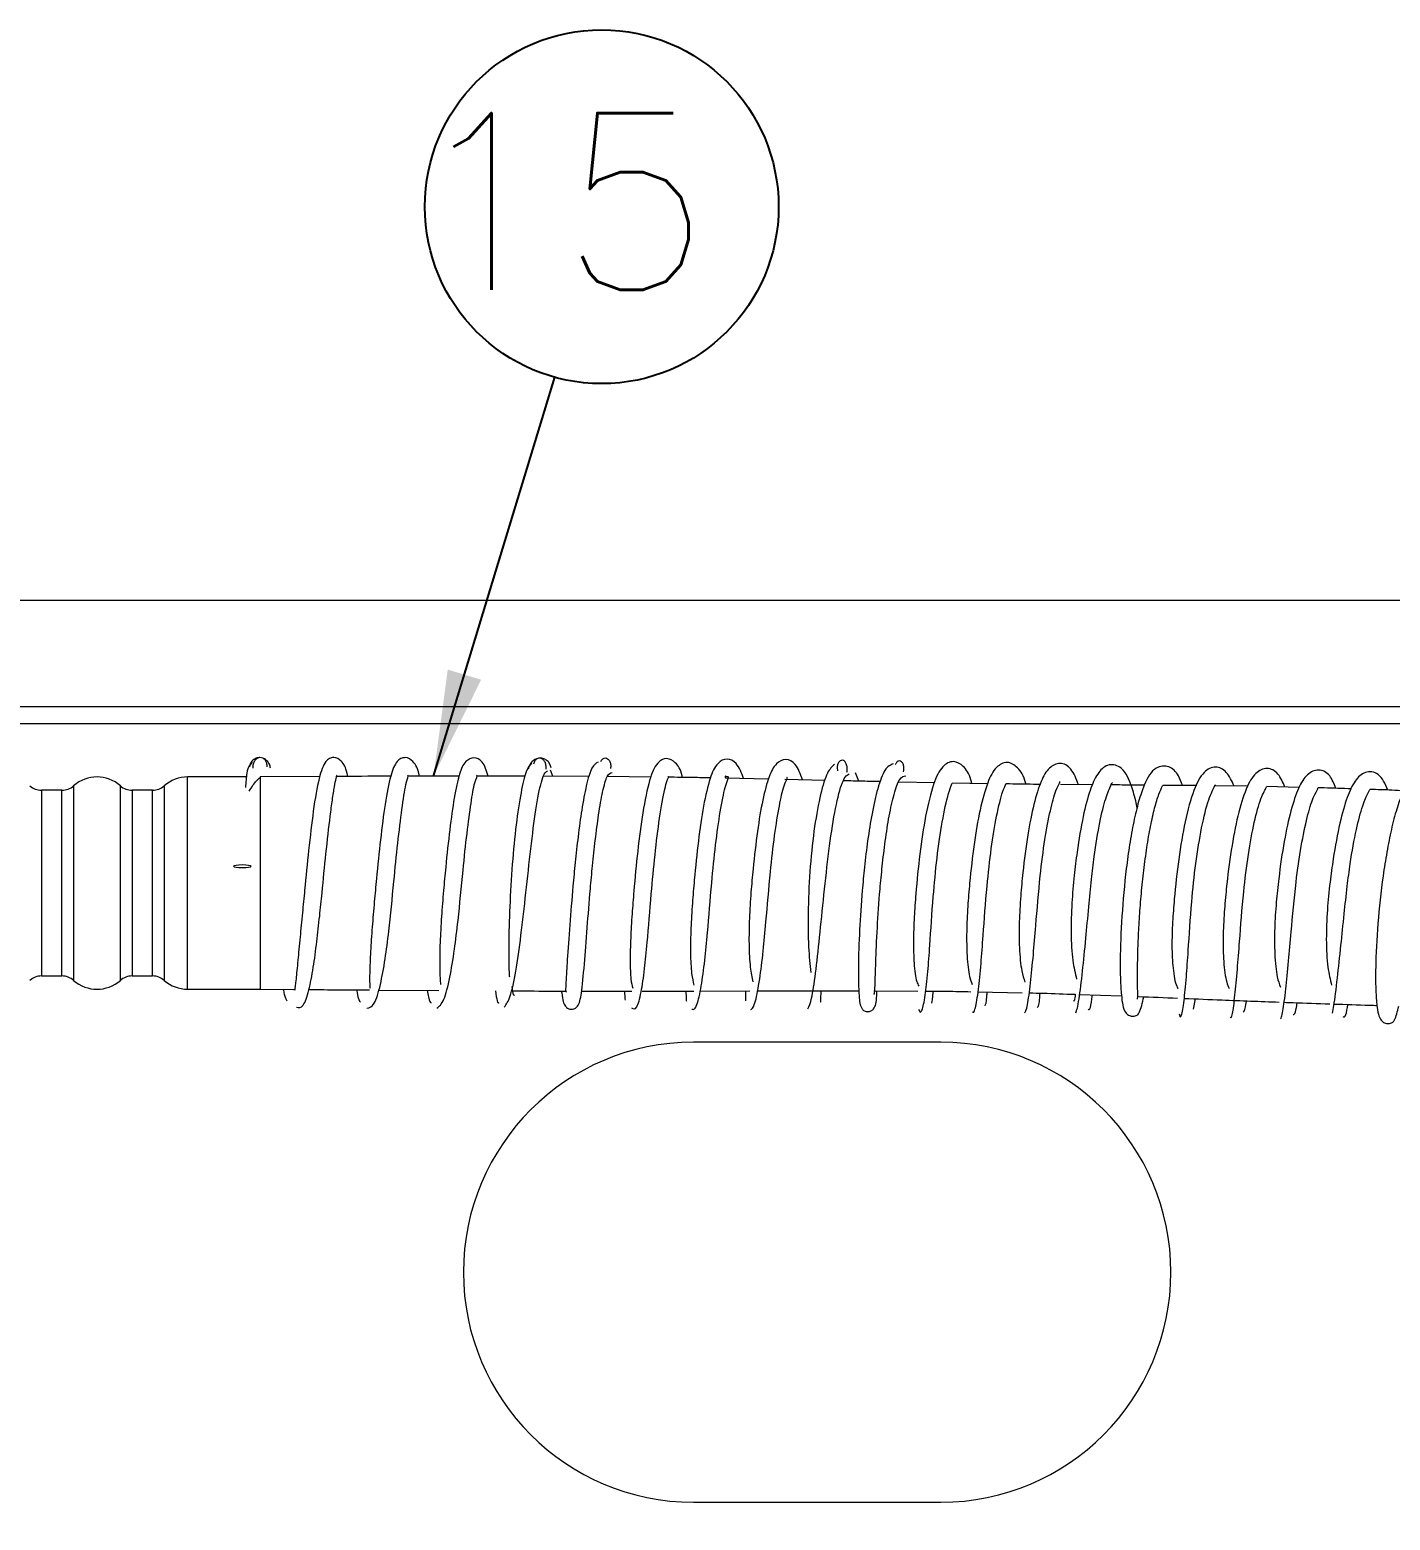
# Model space of a CAD drawing. Extents: x 14808 to 20058, y -13198 to -11680.
# Drawn here: x 18567.9 to 18606.36, y -13008.96 to -12966.83 of the extents above; entities that cross this region are included whole.
import ezdxf

# ---------------------------------------------------------------- set-up
doc = ezdxf.new("R2010")
doc.units = 0
doc.header["$LTSCALE"] = 7
doc.header["$MEASUREMENT"] = 0
doc.layers.get('0').update_dxf_attribs({"color": 2, "linetype": 'CONTINUOUS'})
doc.layers.add('DWG', color=7, linetype='CONTINUOUS')
doc.styles.add('GHS', font='romans', dxfattribs={"bigfont": 'ghs'})
doc.dimstyles.new('STANDARD$7', dxfattribs={"dimtxt": 3.5, "dimasz": 3, "dimexe": 1, "dimexo": 0.0625, "dimgap": 1, "dimtad": 1, "dimdec": 4, "dimzin": 0, "dimdsep": 46, "dimtxsty": 'GHS', "dimcen": 1, "dimclrt": 2, "dimadec": 0, "dimazin": 0, "dimtfac": 1, "dimtdec": 4, "dimtofl": 0, "dimtmove": 0, "dimatfit": 3, "dimfxl": 1, "dimtolj": 1, "dimtzin": 0, "dimarcsym": 0})

msp = doc.modelspace()

# ---------------------------------------------------------------- hatches: boundary and pattern name
at = {"linetype": 'Continuous', "lineweight": 0}
h = msp.add_hatch(dxfattribs=at)
h.set_pattern_fill('ANSI31', color=2, scale=20, style=0)
edge = h.paths.add_edge_path(flags=0)
edge.add_line((18480.383, -13038.055), (18479.661, -12982.95))
edge.add_line((18479.661, -12982.95), (18477.661, -12982.95))
edge.add_line((18477.661, -12982.95), (18478.383, -13038.081))
edge.add_arc((18488.382, -13037.95), 10, 180.75, 270)
edge.add_line((18488.382, -13047.95), (18621.699, -13047.95))
edge.add_line((18621.699, -13047.95), (18621.699, -13045.95))
edge.add_line((18621.699, -13045.95), (18488.382, -13045.95))
edge.add_arc((18488.382, -13037.95), 8, 180.75, 270, ccw=False)

# ---------------------------------------------------------------- linework, layer by layer
at = {"color": 7, "linetype": 'Continuous', "lineweight": 15}
for p, q in [((18545.661, -12982.95), (18634.661, -12982.95)), ((18632.661, -12986.45), (18564.161, -12986.45)), ((18576.103, -12987.941), (18574.411, -12987.95)), ((18580.043, -12987.927), (18578.588, -12987.929)), ((18583.72, -12987.935), (18582.426, -12987.93)), ((18582.691, -12987.931), (18582.623, -12987.759)), ((18585.472, -12987.953), (18584.227, -12987.939)), ((18591.342, -12988.07), (18591.241, -12987.832)), ((18568.811, -12988.325), (18568.234, -12988.325)), ((18571.372, -12988.325), (18570.795, -12988.325)), ((18574.029, -12987.95), (18572.364, -12987.95)), ((18588.787, -12988.01), (18587.572, -12987.986)), ((18590.387, -12988.047), (18589.248, -12988.019)), ((18593.479, -12988.116), (18592.468, -12988.094)), ((18594.977, -12988.14), (18593.982, -12988.125)), ((18597.952, -12988.172), (18597.038, -12988.164)), ((18600.892, -12988.194), (18599.938, -12988.187)), ((18602.342, -12988.214), (18601.415, -12988.201)), ((18603.791, -12988.244), (18602.86, -12988.222)), ((18568.234, -12993.575), (18568.811, -12993.575)), ((18570.795, -12993.575), (18571.372, -12993.575)), ((18572.364, -12993.95), (18574.411, -12993.95)), ((18574.411, -12993.95), (18575.387, -12993.957)), ((18577.762, -12993.973), (18579.468, -12993.984)), ((18586.851, -12994.005), (18588.259, -12994)), ((18591.767, -12993.999), (18593.012, -12994.003)), ((18594.708, -12994.024), (18595.954, -12994.05)), ((18597.581, -12994.098), (18598.769, -12994.14)), ((18600.796, -12994.513), (18600.853, -12994.222)), ((18593.661, -12995.45), (18586.661, -12995.45)), ((18586.661, -13008.45), (18593.661, -13008.45))]:
    msp.add_line(p, q, dxfattribs=at)
at = {"color": 8, "linetype": 'Continuous', "lineweight": 15}
for p, q in [((18564.161, -12985.957), (18632.661, -12985.957)), ((18568.234, -12988.325), (18568.234, -12990.95)), ((18568.811, -12990.95), (18568.811, -12988.325)), ((18569.142, -12988.2), (18569.142, -12993.7)), ((18570.465, -12990.95), (18570.465, -12988.2)), ((18570.795, -12988.325), (18570.795, -12990.95)), ((18571.372, -12990.95), (18571.372, -12988.325)), ((18571.703, -12988.2), (18571.703, -12993.7)), ((18572.364, -12990.95), (18572.364, -12987.95)), ((18574.411, -12987.95), (18574.411, -12993.95)), ((18568.234, -12990.95), (18568.234, -12993.575)), ((18568.811, -12993.575), (18568.811, -12990.95)), ((18570.465, -12993.7), (18570.465, -12990.95)), ((18570.795, -12990.95), (18570.795, -12993.575)), ((18571.372, -12993.575), (18571.372, -12990.95)), ((18572.364, -12993.95), (18572.364, -12990.95))]:
    msp.add_line(p, q, dxfattribs=at)
at = {"color": 7, "linetype": 'Continuous', "lineweight": 15, "flags": 128}
msp.add_lwpolyline([(18573.911, -12990.438), (18573.816, -12990.441), (18573.734, -12990.449), (18573.68, -12990.46), (18573.661, -12990.474), (18573.68, -12990.488), (18573.734, -12990.5), (18573.816, -12990.507), (18573.911, -12990.51), (18574.007, -12990.507), (18574.088, -12990.5), (18574.142, -12990.488), (18574.161, -12990.474), (18574.142, -12990.46), (18574.088, -12990.449), (18574.007, -12990.441), (18573.911, -12990.438)], dxfattribs=at)
msp.add_circle((18584.071, -12971.832), 5)
at = {"color": 7, "linetype": 'Continuous', "lineweight": 15}
for centre, radius, start, end in [((18568.234, -12987.825), 0.5, 228.5904, 270), ((18568.811, -12987.825), 0.5, 270, 311.4096), ((18569.803, -12988.95), 1, 48.5904, 131.4096), ((18570.795, -12987.825), 0.5, 228.5904, 270), ((18571.372, -12987.825), 0.5, 270, 311.4096), ((18572.364, -12988.95), 1, 90, 131.4096), ((18568.234, -12994.075), 0.5, 90, 131.4096), ((18568.811, -12994.075), 0.5, 48.5904, 90), ((18569.803, -12992.95), 1, 228.5904, 311.4096), ((18570.795, -12994.075), 0.5, 90, 131.4096), ((18571.372, -12994.075), 0.5, 48.5904, 90), ((18572.364, -12992.95), 1, 228.5904, 270), ((18586.661, -13001.95), 6.5, 90, 270), ((18593.661, -13001.95), 6.5, 270, 90)]:
    msp.add_arc(centre, radius, start, end, dxfattribs=at)
for points, knots in [([(18574.41, -12987.402), (18574.374, -12987.405), (18574.301, -12987.412), (18574.209, -12987.473), (18574.138, -12987.559), (18574.12, -12987.632), (18574.112, -12987.668)], [0, 0, 0, 0, 0.256766, 0.51096, 0.759583, 1, 1, 1, 1]), ([(18574.612, -12987.668), (18574.611, -12987.632), (18574.611, -12987.561), (18574.563, -12987.473), (18574.495, -12987.414), (18574.41, -12987.394), (18574.325, -12987.423), (18574.257, -12987.49), (18574.209, -12987.585), (18574.209, -12987.661), (18574.208, -12987.7)], [0, 0, 0, 0, 0.125119, 0.250231, 0.375286, 0.499982, 0.624684, 0.749754, 0.874878, 1, 1, 1, 1]), ([(18574.708, -12987.7), (18574.7, -12987.661), (18574.683, -12987.583), (18574.61, -12987.492), (18574.545, -12987.435), (18574.503, -12987.425), (18574.496, -12987.424)], [0, 0, 0, 0, 0.303429, 0.617259, 0.938145, 1, 1, 1, 1]), ([(18576.89, -12987.936), (18576.884, -12987.908), (18576.837, -12987.684), (18576.762, -12987.529), (18576.545, -12987.377), (18576.353, -12987.429), (18576.214, -12987.566), (18576.068, -12987.96), (18575.92, -12988.839), (18575.788, -12989.978), (18575.687, -12990.993), (18575.606, -12991.827), (18575.54, -12992.515), (18575.477, -12993.178), (18575.425, -12993.709), (18575.392, -12994.018), (18575.383, -12993.983), (18575.379, -12993.969)], [0, 0, 0, 0, 0.0113299, 0.0898873, 0.1403082, 0.1636049, 0.1969531, 0.2933806, 0.4045629, 0.505124, 0.5980982, 0.6521295, 0.7139657, 0.7831427, 0.8591391, 0.9415911, 1, 1, 1, 1]), ([(18578.918, -12987.929), (18578.918, -12987.928), (18578.872, -12987.699), (18578.792, -12987.547), (18578.573, -12987.379), (18578.373, -12987.429), (18578.234, -12987.557), (18578.091, -12987.903), (18577.946, -12988.662), (18577.816, -12989.694), (18577.718, -12990.67), (18577.638, -12991.512), (18577.579, -12992.224), (18577.531, -12992.928), (18577.507, -12993.514), (18577.509, -12993.865), (18577.521, -12993.905), (18577.524, -12993.916)], [0, 0, 0, 0, 0.000352, 0.092593, 0.149985, 0.174493, 0.207836, 0.300786, 0.408319, 0.509478, 0.607079, 0.664384, 0.729848, 0.802829, 0.882732, 0.96928, 1, 1, 1, 1]), ([(18580.857, -12987.925), (18580.814, -12987.777), (18580.739, -12987.519), (18580.469, -12987.361), (18580.173, -12987.521), (18580.049, -12987.856), (18579.898, -12988.503), (18579.772, -12989.424), (18579.673, -12990.351), (18579.594, -12991.195), (18579.536, -12991.927), (18579.496, -12992.673), (18579.485, -12993.319), (18579.501, -12993.719), (18579.519, -12993.802), (18579.523, -12993.816)], [0, 0, 0, 0, 0.088158, 0.153271, 0.212044, 0.299385, 0.400535, 0.500479, 0.601691, 0.661827, 0.73048, 0.806938, 0.890557, 0.981078, 1, 1, 1, 1]), ([(18582.245, -12987.435), (18582.232, -12987.437), (18582.182, -12987.447), (18582.107, -12987.509), (18582.028, -12987.605), (18582.007, -12987.688), (18581.996, -12987.729)], [0, 0, 0, 0, 0.103132, 0.4098131, 0.7097347, 1, 1, 1, 1]), ([(18582.496, -12987.731), (18582.497, -12987.691), (18582.501, -12987.609), (18582.46, -12987.509), (18582.398, -12987.438), (18582.32, -12987.407), (18582.243, -12987.428), (18582.179, -12987.488), (18582.158, -12987.552), (18582.147, -12987.584)], [0, 0, 0, 0, 0.141859, 0.284477, 0.427683, 0.570941, 0.714192, 0.857385, 1, 1, 1, 1]), ([(18582.644, -12987.696), (18582.633, -12987.657), (18582.612, -12987.58), (18582.534, -12987.489), (18582.436, -12987.432), (18582.358, -12987.406), (18582.32, -12987.416), (18582.32, -12987.416)], [0, 0, 0, 0, 0.240492, 0.488967, 0.743044, 0.999934, 1, 1, 1, 1]), ([(18584.331, -12987.708), (18584.334, -12987.67), (18584.339, -12987.592), (18584.3, -12987.499), (18584.24, -12987.436), (18584.165, -12987.415), (18584.088, -12987.443), (18584.05, -12987.495), (18584.032, -12987.521)], [0, 0, 0, 0, 0.165239, 0.331531, 0.498608, 0.665796, 0.832958, 1, 1, 1, 1]), ([(18586.356, -12987.964), (18586.352, -12987.947), (18586.301, -12987.734), (18586.205, -12987.561), (18585.896, -12987.376), (18585.587, -12987.571), (18585.418, -12988.017), (18585.229, -12988.893), (18585.086, -12990.012), (18584.99, -12991.022), (18584.924, -12991.856), (18584.884, -12992.542), (18584.869, -12993.187), (18584.888, -12993.697), (18584.929, -12993.848), (18584.949, -12993.919)], [0, 0, 0, 0, 0.007169, 0.090965, 0.152226, 0.219996, 0.323129, 0.439224, 0.545808, 0.645912, 0.704306, 0.77098, 0.84525, 0.926474, 1, 1, 1, 1]), ([(18588.081, -12987.996), (18588.024, -12987.838), (18587.928, -12987.567), (18587.615, -12987.393), (18587.299, -12987.569), (18587.129, -12987.969), (18586.945, -12988.724), (18586.799, -12989.737), (18586.698, -12990.708), (18586.629, -12991.551), (18586.587, -12992.265), (18586.576, -12992.957), (18586.603, -12993.531), (18586.654, -12993.736), (18586.678, -12993.833)], [0, 0, 0, 0, 0.094115, 0.161344, 0.228807, 0.324834, 0.43293, 0.536427, 0.638047, 0.697986, 0.766381, 0.842502, 0.925655, 1, 1, 1, 1]), ([(18589.745, -12988.031), (18589.689, -12987.87), (18589.589, -12987.58), (18589.286, -12987.407), (18588.964, -12987.572), (18588.795, -12987.93), (18588.617, -12988.571), (18588.468, -12989.475), (18588.361, -12990.397), (18588.285, -12991.242), (18588.24, -12991.977), (18588.228, -12992.713), (18588.26, -12993.353), (18588.318, -12993.614), (18588.346, -12993.739)], [0, 0, 0, 0, 0.09328, 0.167442, 0.235147, 0.323548, 0.422798, 0.522892, 0.626149, 0.687762, 0.758058, 0.836236, 0.921607, 1, 1, 1, 1]), ([(18591.004, -12987.815), (18591.009, -12987.771), (18591.019, -12987.683), (18590.989, -12987.576), (18590.939, -12987.501), (18590.873, -12987.468), (18590.806, -12987.489), (18590.754, -12987.554), (18590.722, -12987.651), (18590.731, -12987.734), (18590.735, -12987.775)], [0, 0, 0, 0, 0.123569, 0.248302, 0.373965, 0.499993, 0.626039, 0.751736, 0.876478, 1, 1, 1, 1]), ([(18592.604, -12987.803), (18592.61, -12987.761), (18592.622, -12987.678), (18592.594, -12987.578), (18592.547, -12987.511), (18592.483, -12987.488), (18592.417, -12987.517), (18592.386, -12987.571), (18592.37, -12987.598)], [0, 0, 0, 0, 0.164184, 0.330077, 0.497313, 0.665066, 0.832799, 1, 1, 1, 1]), ([(18594.534, -12988.133), (18594.525, -12988.1), (18594.463, -12987.867), (18594.333, -12987.652), (18594.002, -12987.457), (18593.659, -12987.656), (18593.441, -12988.13), (18593.223, -12988.997), (18593.059, -12990.098), (18592.959, -12991.103), (18592.9, -12991.937), (18592.876, -12992.622), (18592.896, -12993.255), (18592.951, -12993.695), (18593.015, -12993.821), (18593.036, -12993.861)], [0, 0, 0, 0, 0.014327, 0.099003, 0.168792, 0.24541, 0.350314, 0.46545, 0.572725, 0.675043, 0.734953, 0.803273, 0.879175, 0.961978, 1, 1, 1, 1]), ([(18574.199, -12987.532), (18574.135, -12987.592), (18574.036, -12987.687), (18574.011, -12988.102), (18574.002, -12988.251)], [0, 0, 0, 0, 0.639664, 1, 1, 1, 1]), ([(18575.439, -12994.458), (18575.505, -12994.47), (18575.63, -12994.493), (18575.789, -12994.032), (18575.915, -12993.385), (18576.015, -12992.647), (18576.095, -12991.92), (18576.179, -12991.079), (18576.278, -12990.078), (18576.378, -12989.183), (18576.457, -12988.583), (18576.516, -12988.214), (18576.56, -12987.99), (18576.587, -12987.902), (18576.574, -12987.899), (18576.571, -12987.898)], [0, 0, 0, 0, 0.117525, 0.223778, 0.318672, 0.402583, 0.476002, 0.539455, 0.646113, 0.75951, 0.82021, 0.883193, 0.942914, 0.990086, 1, 1, 1, 1]), ([(18578.105, -12987.93), (18578.069, -12987.93), (18577.558, -12987.931), (18577.047, -12987.935), (18576.571, -12987.938)], [0, 0, 0, 0, 0.069026, 1, 1, 1, 1]), ([(18577.435, -12994.49), (18577.505, -12994.473), (18577.639, -12994.441), (18577.812, -12993.878), (18577.947, -12993.147), (18578.075, -12992.162), (18578.185, -12991.008), (18578.305, -12989.795), (18578.428, -12988.808), (18578.524, -12988.14), (18578.616, -12987.9), (18578.591, -12987.897), (18578.589, -12987.897)], [0, 0, 0, 0, 0.121742, 0.232287, 0.330899, 0.417766, 0.558089, 0.666738, 0.777483, 0.893128, 0.992329, 1, 1, 1, 1]), ([(18579.411, -12994.488), (18579.478, -12994.435), (18579.606, -12994.334), (18579.775, -12993.675), (18579.907, -12992.878), (18580.032, -12991.845), (18580.14, -12990.686), (18580.259, -12989.527), (18580.384, -12988.65), (18580.462, -12988.098), (18580.578, -12987.896), (18580.531, -12987.901), (18580.529, -12987.902)], [0, 0, 0, 0, 0.125865, 0.240313, 0.342376, 0.432193, 0.577018, 0.688017, 0.795903, 0.903301, 0.994819, 1, 1, 1, 1]), ([(18581.908, -12987.927), (18581.666, -12987.926), (18581.207, -12987.923), (18580.747, -12987.925), (18580.53, -12987.926)], [0, 0, 0, 0, 0.5269057, 1, 1, 1, 1]), ([(18581.318, -12994.456), (18581.374, -12994.377), (18581.488, -12994.217), (18581.646, -12993.47), (18581.792, -12992.443), (18581.93, -12991.213), (18582.067, -12989.948), (18582.21, -12988.819), (18582.339, -12988.152), (18582.448, -12987.841), (18582.505, -12987.798), (18582.534, -12987.777)], [0, 0, 0, 0, 0.11317, 0.231144, 0.352531, 0.476601, 0.603104, 0.73213, 0.864027, 0.931553, 1, 1, 1, 1]), ([(18582.089, -12987.559), (18582.039, -12987.618), (18581.936, -12987.738), (18581.785, -12988.361), (18581.646, -12989.276), (18581.536, -12990.416), (18581.464, -12991.64), (18581.438, -12992.728), (18581.445, -12993.42), (18581.459, -12993.581), (18581.46, -12993.602)], [0, 0, 0, 0, 0.128337, 0.261591, 0.398973, 0.539669, 0.683073, 0.82896, 0.977861, 1, 1, 1, 1]), ([(18582.935, -12994.003), (18582.936, -12994.019), (18582.961, -12994.266), (18582.997, -12994.377), (18583.095, -12994.486), (18583.156, -12994.509), (18583.189, -12994.516), (18583.216, -12994.518), (18583.27, -12994.514), (18583.333, -12994.488), (18583.44, -12994.386), (18583.501, -12994.079), (18583.579, -12993.316), (18583.657, -12992.254), (18583.735, -12991.268), (18583.814, -12990.425), (18583.891, -12989.701), (18583.986, -12988.966), (18584.1, -12988.322), (18584.231, -12987.853), (18584.321, -12987.833), (18584.368, -12987.822)], [0, 0, 0, 0, 0.006455, 0.095145, 0.121282, 0.129868, 0.133137, 0.135825, 0.138503, 0.150243, 0.176202, 0.264247, 0.371828, 0.469964, 0.561751, 0.615374, 0.677046, 0.746585, 0.823753, 0.908307, 1, 1, 1, 1]), ([(18583.974, -12987.528), (18583.912, -12987.559), (18583.795, -12987.618), (18583.638, -12988.146), (18583.508, -12988.834), (18583.404, -12989.595), (18583.322, -12990.335), (18583.243, -12991.185), (18583.163, -12992.17), (18583.104, -12993.007), (18583.07, -12993.539), (18583.056, -12993.839), (18583.045, -12994.005), (18583.065, -12994.026), (18583.071, -12994.033)], [0, 0, 0, 0, 0.119037, 0.227132, 0.324531, 0.411488, 0.488213, 0.554914, 0.66712, 0.785091, 0.847669, 0.912228, 0.972052, 1, 1, 1, 1]), ([(18586.621, -12994.512), (18586.645, -12994.52), (18586.691, -12994.535), (18586.784, -12994.362), (18586.884, -12993.927), (18586.982, -12993.184), (18587.078, -12992.197), (18587.166, -12991.047), (18587.286, -12989.848), (18587.424, -12988.883), (18587.554, -12988.213), (18587.69, -12987.914), (18587.618, -12987.969), (18587.543, -12987.896), (18587.569, -12987.975), (18587.572, -12987.986)], [0, 0, 0, 0, 0.055581, 0.108959, 0.207664, 0.295618, 0.372924, 0.497411, 0.593345, 0.689587, 0.788606, 0.875658, 0.933518, 0.99116, 1, 1, 1, 1]), ([(18590.648, -12987.598), (18590.583, -12987.657), (18590.449, -12987.778), (18590.253, -12988.405), (18590.081, -12989.324), (18589.956, -12990.474), (18589.898, -12991.684), (18589.906, -12992.776), (18589.959, -12993.253), (18589.984, -12993.476)], [0, 0, 0, 0, 0.13443, 0.273946, 0.417692, 0.564717, 0.714309, 0.866277, 1, 1, 1, 1]), ([(18589.9, -12994.505), (18589.935, -12994.429), (18590.007, -12994.275), (18590.118, -12993.529), (18590.23, -12992.501), (18590.352, -12991.273), (18590.491, -12990.013), (18590.655, -12988.893), (18590.816, -12988.232), (18590.955, -12987.924), (18591.028, -12987.883), (18591.065, -12987.862)], [0, 0, 0, 0, 0.113435, 0.231819, 0.35357, 0.477825, 0.604276, 0.733033, 0.864525, 0.931815, 1, 1, 1, 1]), ([(18592.313, -12987.581), (18592.233, -12987.613), (18592.081, -12987.674), (18591.877, -12988.222), (18591.714, -12988.933), (18591.59, -12989.711), (18591.5, -12990.462), (18591.42, -12991.319), (18591.354, -12992.314), (18591.317, -12993.384), (18591.335, -12994.151), (18591.379, -12994.45), (18591.469, -12994.551), (18591.53, -12994.576), (18591.564, -12994.583), (18591.591, -12994.585), (18591.618, -12994.583), (18591.652, -12994.578), (18591.713, -12994.554), (18591.806, -12994.449), (18591.841, -12994.324), (18591.851, -12994.045), (18591.852, -12993.999)], [0, 0, 0, 0, 0.09659, 0.184049, 0.262567, 0.332373, 0.393657, 0.446599, 0.536599, 0.632776, 0.738306, 0.824148, 0.848116, 0.855502, 0.858201, 0.860417, 0.862637, 0.865347, 0.872773, 0.896892, 0.983293, 1, 1, 1, 1]), ([(18591.759, -12994.102), (18591.765, -12994.097), (18591.789, -12994.078), (18591.793, -12993.919), (18591.806, -12993.621), (18591.822, -12993.088), (18591.857, -12992.254), (18591.923, -12991.274), (18592.003, -12990.44), (18592.088, -12989.727), (18592.199, -12989.012), (18592.337, -12988.39), (18592.499, -12987.943), (18592.611, -12987.926), (18592.668, -12987.917)], [0, 0, 0, 0, 0.025, 0.086767, 0.153983, 0.21889, 0.340607, 0.45529, 0.522865, 0.600078, 0.686698, 0.78242, 0.886958, 1, 1, 1, 1]), ([(18596.063, -12988.156), (18596.062, -12988.148), (18596.002, -12987.908), (18595.869, -12987.695), (18595.532, -12987.48), (18595.185, -12987.67), (18594.972, -12988.092), (18594.761, -12988.839), (18594.591, -12989.835), (18594.482, -12990.799), (18594.413, -12991.644), (18594.381, -12992.358), (18594.394, -12993.045), (18594.449, -12993.567), (18594.521, -12993.747), (18594.548, -12993.816)], [0, 0, 0, 0, 0.003018, 0.098723, 0.173825, 0.249192, 0.345645, 0.451348, 0.554319, 0.657097, 0.717976, 0.787393, 0.864545, 0.948693, 1, 1, 1, 1]), ([(18597.549, -12988.168), (18597.486, -12988.005), (18597.368, -12987.697), (18597.039, -12987.513), (18596.691, -12987.684), (18596.484, -12988.06), (18596.282, -12988.695), (18596.108, -12989.584), (18595.989, -12990.5), (18595.909, -12991.346), (18595.867, -12992.083), (18595.872, -12992.816), (18595.926, -12993.413), (18596.002, -12993.649), (18596.033, -12993.747)], [0, 0, 0, 0, 0.092022, 0.173816, 0.249116, 0.337946, 0.434942, 0.534568, 0.639022, 0.701588, 0.77293, 0.8522, 0.938648, 1, 1, 1, 1]), ([(18599.205, -12988.832), (18599.192, -12988.763), (18599.143, -12988.496), (18599, -12988.051), (18598.799, -12987.642), (18598.354, -12987.563), (18598.07, -12987.854), (18597.867, -12988.313), (18597.669, -12989.06), (18597.526, -12989.913), (18597.42, -12990.766), (18597.352, -12991.552), (18597.33, -12992.389), (18597.371, -12993.156), (18597.456, -12993.5), (18597.496, -12993.663)], [0, 0, 0, 0, 0.023212, 0.089843, 0.199872, 0.278476, 0.355204, 0.438036, 0.529475, 0.630146, 0.689274, 0.758336, 0.836386, 0.922453, 1, 1, 1, 1]), ([(18600.485, -12988.191), (18600.45, -12988.096), (18600.36, -12987.847), (18600.118, -12987.609), (18599.67, -12987.662), (18599.442, -12988.062), (18599.247, -12988.625), (18599.109, -12989.202), (18598.992, -12989.849), (18598.87, -12990.744), (18598.765, -12991.908), (18598.724, -12992.976), (18598.731, -12993.687), (18598.767, -12994.239), (18598.816, -12994.541), (18598.934, -12994.673), (18599.004, -12994.706), (18599.071, -12994.717), (18599.213, -12994.697), (18599.302, -12994.579), (18599.356, -12994.332), (18599.393, -12994.163)], [0, 0, 0, 0, 0.037846, 0.098994, 0.162701, 0.251395, 0.304897, 0.357733, 0.408932, 0.458608, 0.553656, 0.649537, 0.699025, 0.749541, 0.836208, 0.862901, 0.872021, 0.878534, 0.885081, 0.921071, 1, 1, 1, 1]), ([(18601.95, -12988.209), (18601.886, -12988.065), (18601.765, -12987.794), (18601.415, -12987.612), (18601.051, -12987.805), (18600.801, -12988.297), (18600.559, -12989.158), (18600.375, -12990.248), (18600.265, -12991.249), (18600.203, -12992.083), (18600.182, -12992.767), (18600.217, -12993.393), (18600.283, -12993.803), (18600.353, -12993.919), (18600.367, -12993.943)], [0, 0, 0, 0, 0.0853147, 0.1614279, 0.2447352, 0.3523107, 0.4685215, 0.5777268, 0.6828224, 0.7445007, 0.8147838, 0.8927682, 0.9777248, 1, 1, 1, 1]), ([(18603.384, -12988.235), (18603.327, -12988.1), (18603.212, -12987.827), (18602.88, -12987.653), (18602.517, -12987.834), (18602.279, -12988.271), (18602.049, -12989.012), (18601.861, -12989.999), (18601.739, -12990.96), (18601.663, -12991.804), (18601.629, -12992.518), (18601.647, -12993.203), (18601.71, -12993.704), (18601.787, -12993.874), (18601.812, -12993.931)], [0, 0, 0, 0, 0.078843, 0.159622, 0.240746, 0.339618, 0.446469, 0.551452, 0.657078, 0.719761, 0.791224, 0.870583, 0.957088, 1, 1, 1, 1]), ([(18604.825, -12988.272), (18604.774, -12988.144), (18604.664, -12987.865), (18604.348, -12987.698), (18603.988, -12987.866), (18603.763, -12988.25), (18603.547, -12988.881), (18603.356, -12989.763), (18603.223, -12990.676), (18603.133, -12991.522), (18603.086, -12992.258), (18603.091, -12992.99), (18603.146, -12993.573), (18603.225, -12993.802), (18603.256, -12993.891)], [0, 0, 0, 0, 0.073676, 0.160006, 0.239721, 0.330354, 0.42823, 0.529505, 0.636348, 0.70045, 0.773521, 0.854693, 0.943158, 1, 1, 1, 1]), ([(18606.295, -12988.322), (18606.219, -12988.147), (18606.079, -12987.83), (18605.646, -12987.765), (18605.351, -12988.051), (18605.137, -12988.513), (18604.925, -12989.255), (18604.768, -12990.107), (18604.651, -12990.959), (18604.574, -12991.744), (18604.544, -12992.58), (18604.581, -12993.338), (18604.666, -12993.677), (18604.706, -12993.835)], [0, 0, 0, 0, 0.109097, 0.198738, 0.285229, 0.377021, 0.478535, 0.590692, 0.656648, 0.733691, 0.820728, 0.916688, 1, 1, 1, 1]), ([(18607.804, -12988.397), (18607.773, -12988.311), (18607.687, -12988.071), (18607.448, -12987.83), (18606.995, -12987.873), (18606.752, -12988.28), (18606.543, -12988.841), (18606.392, -12989.415), (18606.264, -12990.061), (18606.125, -12990.953), (18606.001, -12992.114), (18605.948, -12993.175), (18605.947, -12993.887), (18605.978, -12994.436), (18606.026, -12994.737), (18606.145, -12994.874), (18606.215, -12994.909), (18606.282, -12994.923), (18606.425, -12994.905), (18606.513, -12994.802), (18606.567, -12994.576), (18606.602, -12994.428)], [0, 0, 0, 0, 0.034752, 0.097053, 0.1627, 0.252878, 0.306917, 0.360262, 0.412006, 0.462267, 0.558479, 0.655357, 0.70521, 0.756007, 0.843318, 0.870506, 0.879911, 0.886715, 0.893556, 0.930498, 1, 1, 1, 1]), ([(18574.106, -12988.348), (18574.176, -12988.237), (18574.283, -12988.07), (18574.379, -12987.994), (18574.411, -12987.968)], [0, 0, 0, 0, 0.663953, 1, 1, 1, 1]), ([(18584.911, -12994.474), (18584.962, -12994.501), (18585.059, -12994.553), (18585.184, -12994.088), (18585.281, -12993.426), (18585.375, -12992.492), (18585.46, -12991.361), (18585.576, -12990.119), (18585.707, -12989.05), (18585.835, -12988.366), (18585.915, -12988.052), (18585.969, -12987.944), (18585.947, -12987.944), (18585.941, -12987.944)], [0, 0, 0, 0, 0.117992, 0.225229, 0.32082, 0.404928, 0.540551, 0.646103, 0.756733, 0.875315, 0.933113, 0.980577, 1, 1, 1, 1]), ([(18587.147, -12987.977), (18586.983, -12987.974), (18586.583, -12987.965), (18586.182, -12987.961), (18585.946, -12987.959)], [0, 0, 0, 0, 0.411277, 1, 1, 1, 1]), ([(18588.286, -12994.524), (18588.307, -12994.512), (18588.349, -12994.489), (18588.437, -12994.242), (18588.534, -12993.73), (18588.633, -12992.922), (18588.732, -12991.89), (18588.825, -12990.736), (18588.953, -12989.591), (18589.094, -12988.735), (18589.212, -12988.18), (18589.335, -12987.964), (18589.305, -12987.965), (18589.3, -12987.966)], [0, 0, 0, 0, 0.064244, 0.125981, 0.240142, 0.341858, 0.431187, 0.574913, 0.684601, 0.789422, 0.891951, 0.981782, 1, 1, 1, 1]), ([(18591.952, -12988.083), (18591.783, -12988.08), (18591.437, -12988.072), (18591.09, -12988.064), (18590.911, -12988.059)], [0, 0, 0, 0, 0.486383, 1, 1, 1, 1]), ([(18593.03, -12994.524), (18593.045, -12994.557), (18593.075, -12994.622), (18593.141, -12994.537), (18593.215, -12994.188), (18593.288, -12993.511), (18593.36, -12992.573), (18593.428, -12991.442), (18593.546, -12990.215), (18593.698, -12989.162), (18593.843, -12988.503), (18593.948, -12988.196), (18593.975, -12988.139), (18593.982, -12988.125)], [0, 0, 0, 0, 0.06392, 0.125531, 0.239697, 0.341454, 0.430712, 0.574058, 0.685064, 0.799791, 0.92126, 0.98077, 1, 1, 1, 1]), ([(18594.547, -12994.589), (18594.561, -12994.6), (18594.587, -12994.622), (18594.648, -12994.458), (18594.718, -12994.023), (18594.791, -12993.277), (18594.868, -12992.287), (18594.946, -12991.143), (18595.078, -12989.954), (18595.23, -12989.02), (18595.395, -12988.367), (18595.47, -12988.211), (18595.5, -12988.147)], [0, 0, 0, 0, 0.065543, 0.128636, 0.245425, 0.349435, 0.440692, 0.587279, 0.69978, 0.81095, 0.923633, 1, 1, 1, 1]), ([(18596.469, -12988.16), (18596.405, -12988.16), (18596.081, -12988.157), (18595.759, -12988.152), (18595.5, -12988.147)], [0, 0, 0, 0, 0.199599, 1, 1, 1, 1]), ([(18596.025, -12994.618), (18596.037, -12994.608), (18596.061, -12994.59), (18596.12, -12994.348), (18596.191, -12993.837), (18596.27, -12993.027), (18596.357, -12991.995), (18596.448, -12990.845), (18596.591, -12989.712), (18596.751, -12988.873), (18596.902, -12988.317), (18597.039, -12988.086), (18597.025, -12988.083), (18597.022, -12988.083)], [0, 0, 0, 0, 0.063687, 0.124966, 0.23835, 0.339296, 0.427824, 0.570025, 0.678149, 0.779939, 0.877925, 0.965932, 1, 1, 1, 1]), ([(18597.477, -12994.615), (18597.49, -12994.581), (18597.514, -12994.515), (18597.579, -12994.161), (18597.66, -12993.509), (18597.753, -12992.569), (18597.836, -12991.665), (18597.912, -12990.878), (18598.007, -12990.055), (18598.145, -12989.223), (18598.307, -12988.548), (18598.474, -12988.158), (18598.498, -12988.122), (18598.509, -12988.106)], [0, 0, 0, 0, 0.070641, 0.138356, 0.262595, 0.371904, 0.466544, 0.54751, 0.615897, 0.729634, 0.832136, 0.923601, 1, 1, 1, 1]), ([(18599.409, -12988.183), (18599.202, -12988.181), (18598.889, -12988.179), (18598.577, -12988.176), (18598.472, -12988.176)], [0, 0, 0, 0, 0.662233, 1, 1, 1, 1]), ([(18599.213, -12994.234), (18599.218, -12994.216), (18599.232, -12994.173), (18599.22, -12993.944), (18599.217, -12993.575), (18599.221, -12993.088), (18599.239, -12992.519), (18599.273, -12991.896), (18599.324, -12991.243), (18599.394, -12990.58), (18599.481, -12989.93), (18599.585, -12989.328), (18599.701, -12988.809), (18599.818, -12988.432), (18599.907, -12988.234), (18599.931, -12988.197), (18599.938, -12988.187)], [0, 0, 0, 0, 0.053761, 0.127745, 0.205015, 0.281665, 0.357523, 0.432438, 0.506496, 0.582096, 0.659719, 0.739198, 0.820374, 0.90178, 0.973222, 1, 1, 1, 1]), ([(18600.397, -12994.646), (18600.406, -12994.683), (18600.422, -12994.757), (18600.469, -12994.685), (18600.531, -12994.341), (18600.596, -12993.661), (18600.663, -12992.721), (18600.731, -12991.592), (18600.86, -12990.371), (18601.031, -12989.335), (18601.221, -12988.551), (18601.422, -12988.176), (18601.413, -12988.161), (18601.414, -12988.188), (18601.415, -12988.201)], [0, 0, 0, 0, 0.0539944, 0.106182, 0.2031234, 0.2895474, 0.3652404, 0.4865408, 0.5801987, 0.6762099, 0.777142, 0.8696482, 0.9380414, 1, 1, 1, 1]), ([(18601.84, -12994.74), (18601.848, -12994.753), (18601.865, -12994.778), (18601.911, -12994.619), (18601.97, -12994.186), (18602.038, -12993.44), (18602.115, -12992.45), (18602.199, -12991.308), (18602.343, -12990.129), (18602.518, -12989.193), (18602.696, -12988.532), (18602.866, -12988.234), (18602.862, -12988.228), (18602.861, -12988.226)], [0, 0, 0, 0, 0.061306, 0.120392, 0.229818, 0.327263, 0.412679, 0.549725, 0.654707, 0.757684, 0.861295, 0.955764, 1, 1, 1, 1]), ([(18603.264, -12994.788), (18603.272, -12994.779), (18603.29, -12994.762), (18603.339, -12994.525), (18603.405, -12994.014), (18603.485, -12993.205), (18603.576, -12992.174), (18603.677, -12991.028), (18603.837, -12989.9), (18604.012, -12989.067), (18604.179, -12988.513), (18604.326, -12988.273), (18604.319, -12988.269), (18604.317, -12988.267)], [0, 0, 0, 0, 0.063362, 0.124358, 0.237246, 0.337713, 0.425789, 0.567156, 0.674488, 0.774957, 0.871046, 0.958189, 1, 1, 1, 1]), ([(18605.266, -12988.287), (18605.008, -12988.277), (18604.69, -12988.265), (18604.373, -12988.258), (18604.313, -12988.257)], [0, 0, 0, 0, 0.8100304, 1, 1, 1, 1]), ([(18604.732, -12994.625), (18604.744, -12994.56), (18604.784, -12994.347), (18604.865, -12993.698), (18604.964, -12992.766), (18605.056, -12991.863), (18605.14, -12991.077), (18605.247, -12990.256), (18605.396, -12989.428), (18605.575, -12988.752), (18605.744, -12988.365), (18605.807, -12988.294), (18605.793, -12988.302), (18605.789, -12988.305)], [0, 0, 0, 0, 0.058274, 0.188826, 0.303675, 0.403067, 0.488093, 0.559895, 0.67919, 0.786362, 0.881798, 0.968139, 1, 1, 1, 1]), ([(18606.758, -12988.343), (18606.641, -12988.337), (18606.318, -12988.319), (18605.995, -12988.31), (18605.789, -12988.305)], [0, 0, 0, 0, 0.362876, 1, 1, 1, 1]), ([(18575.068, -12993.954), (18575.078, -12994.001), (18575.11, -12994.165), (18575.142, -12994.229), (18575.165, -12994.276)], [0, 0, 0, 0, 0.281591, 1, 1, 1, 1]), ([(18575.793, -12993.959), (18576.352, -12993.963), (18576.924, -12993.967), (18577.496, -12993.971), (18577.509, -12993.971)], [0, 0, 0, 0, 0.977526, 1, 1, 1, 1]), ([(18577.142, -12993.969), (18577.146, -12993.994), (18577.183, -12994.234), (18577.218, -12994.278), (18577.25, -12994.317)], [0, 0, 0, 0, 0.10541, 1, 1, 1, 1]), ([(18579.141, -12993.982), (18579.151, -12994.049), (18579.189, -12994.309), (18579.225, -12994.323), (18579.252, -12994.334)], [0, 0, 0, 0, 0.2577033, 1, 1, 1, 1]), ([(18581.067, -12993.994), (18581.083, -12994.107), (18581.116, -12994.353), (18581.15, -12994.335), (18581.168, -12994.325)], [0, 0, 0, 0, 0.4613286, 1, 1, 1, 1]), ([(18581.516, -12993.996), (18581.689, -12993.997), (18582.207, -12994), (18582.724, -12994.002), (18583.068, -12994.003)], [0, 0, 0, 0, 0.335377, 1, 1, 1, 1]), ([(18581.604, -12994.107), (18581.595, -12994.124), (18581.577, -12994.158), (18581.555, -12993.969), (18581.544, -12993.873)], [0, 0, 0, 0, 0.490249, 1, 1, 1, 1]), ([(18583.501, -12994.005), (18583.553, -12994.005), (18584.026, -12994.007), (18584.499, -12994.007), (18584.92, -12994.007)], [0, 0, 0, 0, 0.110606, 1, 1, 1, 1]), ([(18584.71, -12994.007), (18584.712, -12994.029), (18584.721, -12994.163), (18584.728, -12994.213), (18584.733, -12994.255)], [0, 0, 0, 0, 0.161733, 1, 1, 1, 1]), ([(18585.211, -12994.007), (18585.661, -12994.008), (18586.15, -12994.008), (18586.638, -12994.006), (18586.676, -12994.006)], [0, 0, 0, 0, 0.921828, 1, 1, 1, 1]), ([(18586.448, -12994.006), (18586.448, -12994.015), (18586.457, -12994.228), (18586.461, -12994.261), (18586.464, -12994.292)], [0, 0, 0, 0, 0.039375, 1, 1, 1, 1]), ([(18588.134, -12994.001), (18588.135, -12994.054), (18588.138, -12994.269), (18588.137, -12994.273), (18588.137, -12994.277)], [0, 0, 0, 0, 0.245817, 1, 1, 1, 1]), ([(18588.471, -12994), (18589.023, -12993.996), (18589.98, -12993.991), (18590.937, -12993.996), (18591.342, -12993.998)], [0, 0, 0, 0, 0.577035, 1, 1, 1, 1]), ([(18590.256, -12994.304), (18590.259, -12994.314), (18590.266, -12994.336), (18590.271, -12994.11), (18590.273, -12993.994)], [0, 0, 0, 0, 0.487219, 1, 1, 1, 1]), ([(18593.229, -12994.004), (18593.428, -12994.004), (18593.853, -12994.003), (18594.277, -12994.014), (18594.503, -12994.02)], [0, 0, 0, 0, 0.467689, 1, 1, 1, 1]), ([(18593.405, -12994.345), (18593.418, -12994.288), (18593.432, -12994.228), (18593.438, -12994.015), (18593.438, -12994.005)], [0, 0, 0, 0, 0.950939, 1, 1, 1, 1]), ([(18594.91, -12994.417), (18594.929, -12994.378), (18594.951, -12994.332), (18594.965, -12994.07), (18594.967, -12994.029)], [0, 0, 0, 0, 0.844165, 1, 1, 1, 1]), ([(18596.154, -12994.054), (18596.288, -12994.056), (18596.723, -12994.064), (18597.156, -12994.082), (18597.456, -12994.094)], [0, 0, 0, 0, 0.307077, 1, 1, 1, 1]), ([(18596.383, -12994.462), (18596.404, -12994.451), (18596.435, -12994.434), (18596.459, -12994.152), (18596.467, -12994.06)], [0, 0, 0, 0, 0.676238, 1, 1, 1, 1]), ([(18597.456, -12994.094), (18597.449, -12994.161), (18597.432, -12994.317), (18597.417, -12994.284), (18597.408, -12994.265)], [0, 0, 0, 0, 0.432318, 1, 1, 1, 1]), ([(18597.819, -12994.515), (18597.841, -12994.524), (18597.886, -12994.542), (18597.924, -12994.254), (18597.943, -12994.111)], [0, 0, 0, 0, 0.504771, 1, 1, 1, 1]), ([(18599.226, -12994.156), (18599.234, -12994.156), (18599.61, -12994.17), (18599.984, -12994.186), (18600.351, -12994.202)], [0, 0, 0, 0, 0.021625, 1, 1, 1, 1]), ([(18600.539, -12994.209), (18600.895, -12994.224), (18601.789, -12994.26), (18602.683, -12994.294), (18603.221, -12994.314)], [0, 0, 0, 0, 0.3981, 1, 1, 1, 1]), ([(18602.209, -12994.6), (18602.239, -12994.565), (18602.272, -12994.528), (18602.297, -12994.294), (18602.299, -12994.279)], [0, 0, 0, 0, 0.9335185, 1, 1, 1, 1]), ([(18603.36, -12994.319), (18603.447, -12994.323), (18603.878, -12994.339), (18604.308, -12994.353), (18604.652, -12994.364)], [0, 0, 0, 0, 0.2010606, 1, 1, 1, 1]), ([(18603.616, -12994.668), (18603.647, -12994.66), (18603.687, -12994.65), (18603.723, -12994.393), (18603.731, -12994.333)], [0, 0, 0, 0, 0.767408, 1, 1, 1, 1]), ([(18604.775, -12994.368), (18605.108, -12994.38), (18605.516, -12994.393), (18605.923, -12994.406), (18605.998, -12994.409)], [0, 0, 0, 0, 0.816861, 1, 1, 1, 1]), ([(18605.021, -12994.724), (18605.05, -12994.738), (18605.101, -12994.761), (18605.148, -12994.494), (18605.168, -12994.381)], [0, 0, 0, 0, 0.575047, 1, 1, 1, 1])]:
    msp.add_open_spline(points, degree=3, knots=knots, dxfattribs=at)

# ---------------------------------------------------------------- texts
at = {"layer": 'DWG', "style": 'GHS'}
msp.add_text('15', height=5, dxfattribs=at).set_placement((18578.594, -12974.185))

# ---------------------------------------------------------------- leaders
msp.add_leader([(18579.316, -12987.928), (18582.75, -12976.654)], dimstyle='STANDARD$7', override={"dimtxt": 3, "dimexo": 0.3, "dimgap": 2, "dimtad": 0, "dimdec": 1, "dimzin": 8, "dimcen": 0, "dimclrd": 2, "dimclre": 2, "dimazin": 2, "dimtp": 0.1, "dimtfac": 0.5, "dimtdec": 1, "dimfxl": 2.5, "dimarcsym": 1})

doc.saveas('drawing.dxf')
